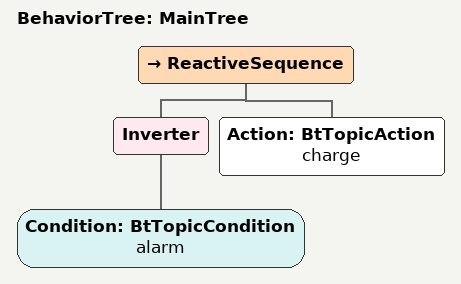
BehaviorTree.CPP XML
<root BTCPP_format="4">
    <BehaviorTree ID="MainTree">
        <ReactiveSequence>
            <Inverter>
                <Condition ID="BtTopicCondition" name="alarm" />
            </Inverter>
            <Action ID="BtTopicAction" name="charge" />
        </ReactiveSequence>
    </BehaviorTree>
</root>
